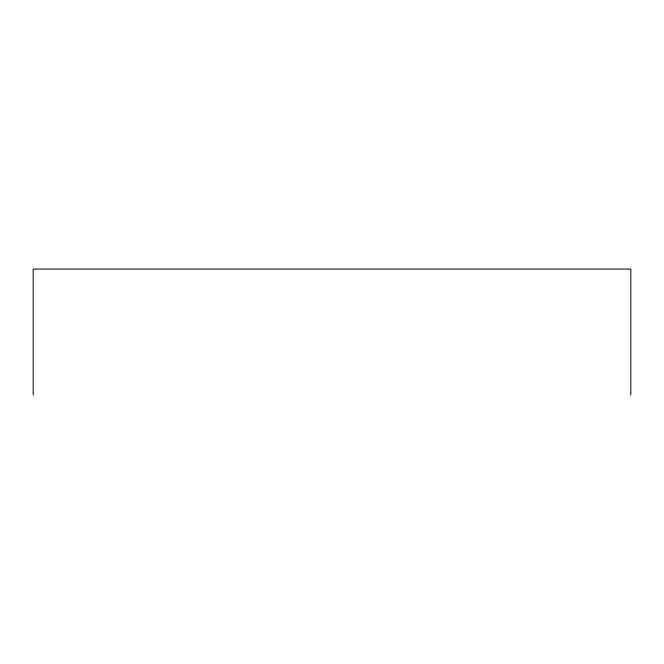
<?xml version="1.0" encoding="UTF-8"?>
<svg xmlns="http://www.w3.org/2000/svg" width="664" height="664" viewBox="0 0 664 664"><rect width="100%" height="100%" fill="white"/><g stroke="black" fill="none" stroke-linecap="round" stroke-linejoin="round"><path stroke-width="1" d="M630.8 394.931L630.8 269.069L33.2 269.069L33.2 394.931"/></g></svg>
